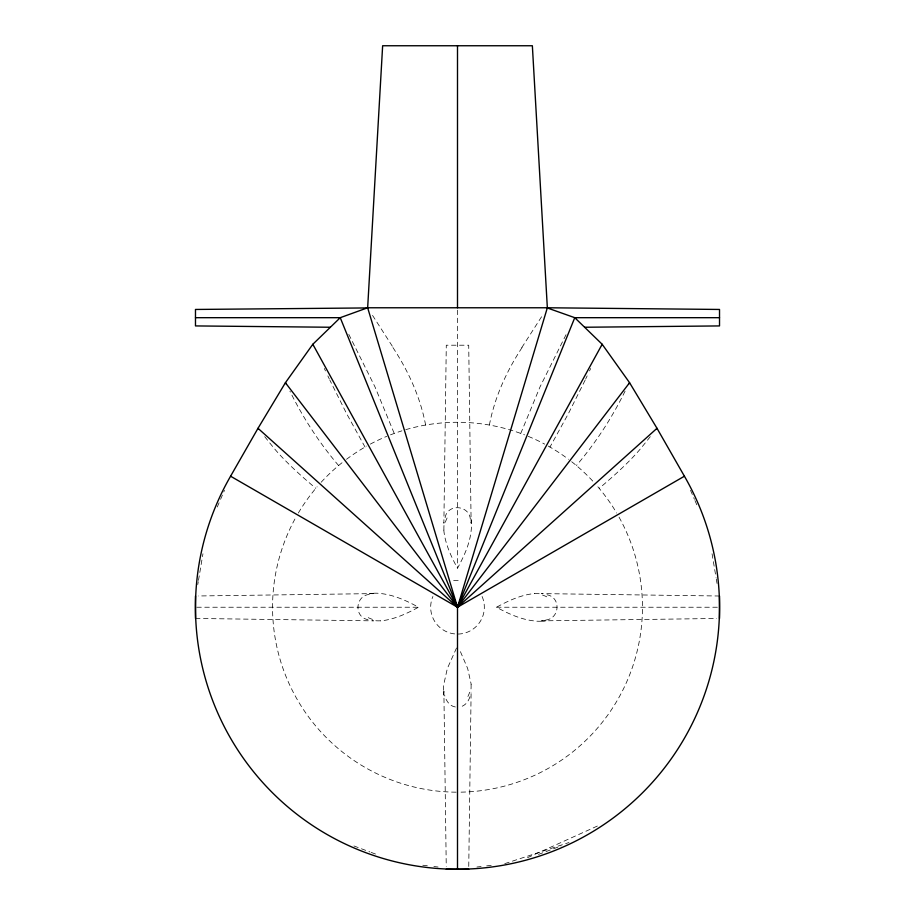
<?xml version="1.0" encoding="UTF-8"?>
<svg xmlns="http://www.w3.org/2000/svg" width="915" height="915" viewBox="0 0 915 915"><rect width="100%" height="100%" fill="white"/><g stroke="black" fill="none" stroke-linecap="round" stroke-linejoin="round"><path stroke-width="0.69" stroke-dasharray="4.58 3.43" d="M468.755 866.448L471.122 691.225L470.996 692.209M444.004 522.248L443.878 523.231L446.28 345.207L468.72 345.207L471.122 523.231L470.996 522.248M197.777 584.559L198.246 581.757M198.486 580.362L202.947 553.769M445.067 517.718C447.607 503.433 468.983 504.886 470.333 519.068M469.933 696.727C468.457 701.542 464.889 706.22 459.639 706.986M520.761 433.435L539.987 386.965L566.213 334.341M217.255 507.001L220.023 500.585M220.584 499.304L224.472 490.326M585.646 379.084L587.144 375.916M589.523 370.918L590.678 368.471M585.131 380.171L568.444 413.534L549.972 447.058M625.071 391.185C611.952 417.858 595.688 442.94 576.381 465.552M456.505 648.026L447.344 668.476L443.798 684.34A369.992 114.615 8.7 0 0 443.535 691.18M443.798 530.117C445.09 543.716 451.026 556.377 457.5 568.226C463.974 556.377 469.91 543.716 471.202 530.117A369.992 114.615 8.7 0 0 471.465 523.277M521.802 347.574L542.458 315.378M650.279 436.672L642.765 446.017A1789.877 141.882 -25.8 0 1 599.199 488.335M373.549 593.263A369.992 114.615 -81.3 0 1 380.388 593.492C393.976 594.887 406.66 600.72 418.498 607.228C406.649 613.702 393.988 619.638 380.388 620.919M541.451 621.194A369.992 114.615 -81.3 0 1 534.612 620.965C521.024 619.569 508.34 613.736 496.502 607.228C508.351 600.755 521.012 594.819 534.612 593.526M527.509 857.687L599.611 825.033M538.478 854.404L561.078 845.963M504.771 863.657L568.981 842.532M369.34 594.395C355.157 595.745 353.705 617.122 367.99 619.661M545.66 620.061C559.843 618.7 561.295 597.335 547.01 594.796M372.519 593.732L373.503 593.606L198.281 595.974M542.481 620.725L541.497 620.85L716.72 618.483M476.944 867.008L481.107 866.528M486.666 865.887L492.213 865.235M196.748 607.228L418.498 607.228M496.502 607.228L718.252 607.228M719.522 596.008L541.497 593.606L542.481 593.732M195.478 618.449L373.503 620.85L372.519 620.725M422.787 865.235L428.334 865.887M433.893 866.528L438.056 867.008M455.361 706.986C449.585 706.128 445.982 700.684 444.667 695.389M353.922 845.963L369.877 851.922M371.204 852.425L376.522 854.404M338.619 465.552C319.312 442.94 303.048 417.858 289.929 391.185M264.721 436.672L272.235 446.017A1789.877 141.882 25.8 0 0 315.801 488.335M372.542 315.378L393.198 347.574M365.028 447.058L346.556 413.534L329.869 380.171M348.787 334.341L375.013 386.965L394.239 433.435M460.428 651.674L467.656 668.476L471.202 684.34M324.322 368.471L325.477 370.918M327.856 375.916L329.354 379.084M690.528 490.326L694.416 499.304M694.977 500.585L697.745 507.001M712.053 553.769L716.045 577.559M716.285 578.955L717.223 584.559M444.004 692.209L443.878 691.225L446.246 866.448M457.5 310.151L457.5 568.226M619.032 517.147A184.956 184.956 0 0 1 460.245 792.161M456.128 792.173A184.956 184.956 0 0 1 295.968 517.147M298.347 513.018A184.956 184.956 0 0 1 317.128 486.803M321.142 482.274A184.956 184.956 0 0 1 343.308 461.732M346.51 459.284A184.956 184.956 0 0 1 366.778 446.062M370.312 444.118A184.956 184.956 0 0 1 386.725 436.352M390.465 434.854A184.956 184.956 0 0 1 401.879 430.839M405.745 429.661A184.956 184.956 0 0 1 524.535 434.854M528.275 436.352A184.956 184.956 0 0 1 544.688 444.118M548.222 446.062A184.956 184.956 0 0 1 568.49 459.284M571.692 461.732A184.956 184.956 0 0 1 593.858 482.274M597.872 486.803A184.956 184.956 0 0 1 616.653 513.018M392.958 347.574A1793.629 543.384 1.9 0 1 425.624 425.086M489.376 425.086A1793.629 543.384 -1.9 0 1 522.042 347.574M482.091 596.477A26.844 26.844 0 0 1 457.5 634.072A26.844 26.844 0 0 1 432.909 596.477M453.646 580.67A26.844 26.844 0 0 1 461.354 580.67M534.635 593.663A369.992 114.478 80.9 0 1 541.543 593.961M542.504 595.059A236.447 76.837 86.7 0 1 546.998 596.946M443.889 695.377A242.109 79.17 1.7 0 1 443.603 692.198M380.365 620.793A369.992 114.478 80.9 0 1 373.457 620.496M372.497 619.386A236.447 76.837 86.7 0 1 368.002 617.511M369.34 593.618A242.109 79.17 -88.3 0 1 372.519 593.332M545.66 620.839A242.109 79.17 -88.3 0 1 542.481 621.125M443.935 530.094A369.992 114.478 -9.1 0 1 444.233 523.186M445.342 522.225A236.447 76.837 -3.3 0 1 447.218 517.73M471.111 519.068A242.109 79.17 1.7 0 1 471.397 522.248M471.065 684.363A369.992 114.478 -9.1 0 1 470.768 691.271M469.658 692.232A236.447 76.837 -3.3 0 1 467.782 696.727"/><path stroke-width="1.37" d="M230.58 476.212L457.5 607.228L547.342 307.772L532.358 45.75L382.642 45.75L367.658 307.772L457.5 607.228L457.5 869.25A262.022 262.022 0 0 1 230.58 476.212L257.996 428.312L285.411 382.733L312.827 344.269L340.243 317.688L367.658 307.772L547.342 307.772L719.522 309.453L719.522 325.923L584.605 327.25M258.499 428.929L257.996 428.312L457.5 607.228L574.757 317.688L719.522 317.688M601.59 345.493L602.173 344.269L574.757 317.688L547.239 307.932M629.085 383.671L629.589 382.733L602.173 344.269L457.5 607.228L285.411 382.733L285.915 383.671M313.41 345.493L312.827 344.269L457.5 607.228L629.589 382.733L657.004 428.312L684.42 476.212A262.022 262.022 0 0 1 457.5 869.25M656.501 428.929L657.004 428.312L457.5 607.228L340.243 317.688L195.478 317.688M457.5 607.228L684.42 476.212M446.28 869.25L468.72 869.25M330.395 327.25L195.478 325.923L195.478 309.453L367.761 307.932M719.522 596.008L719.522 618.449M457.5 45.75L457.5 307.772M195.478 596.008L195.478 618.449"/></g></svg>
